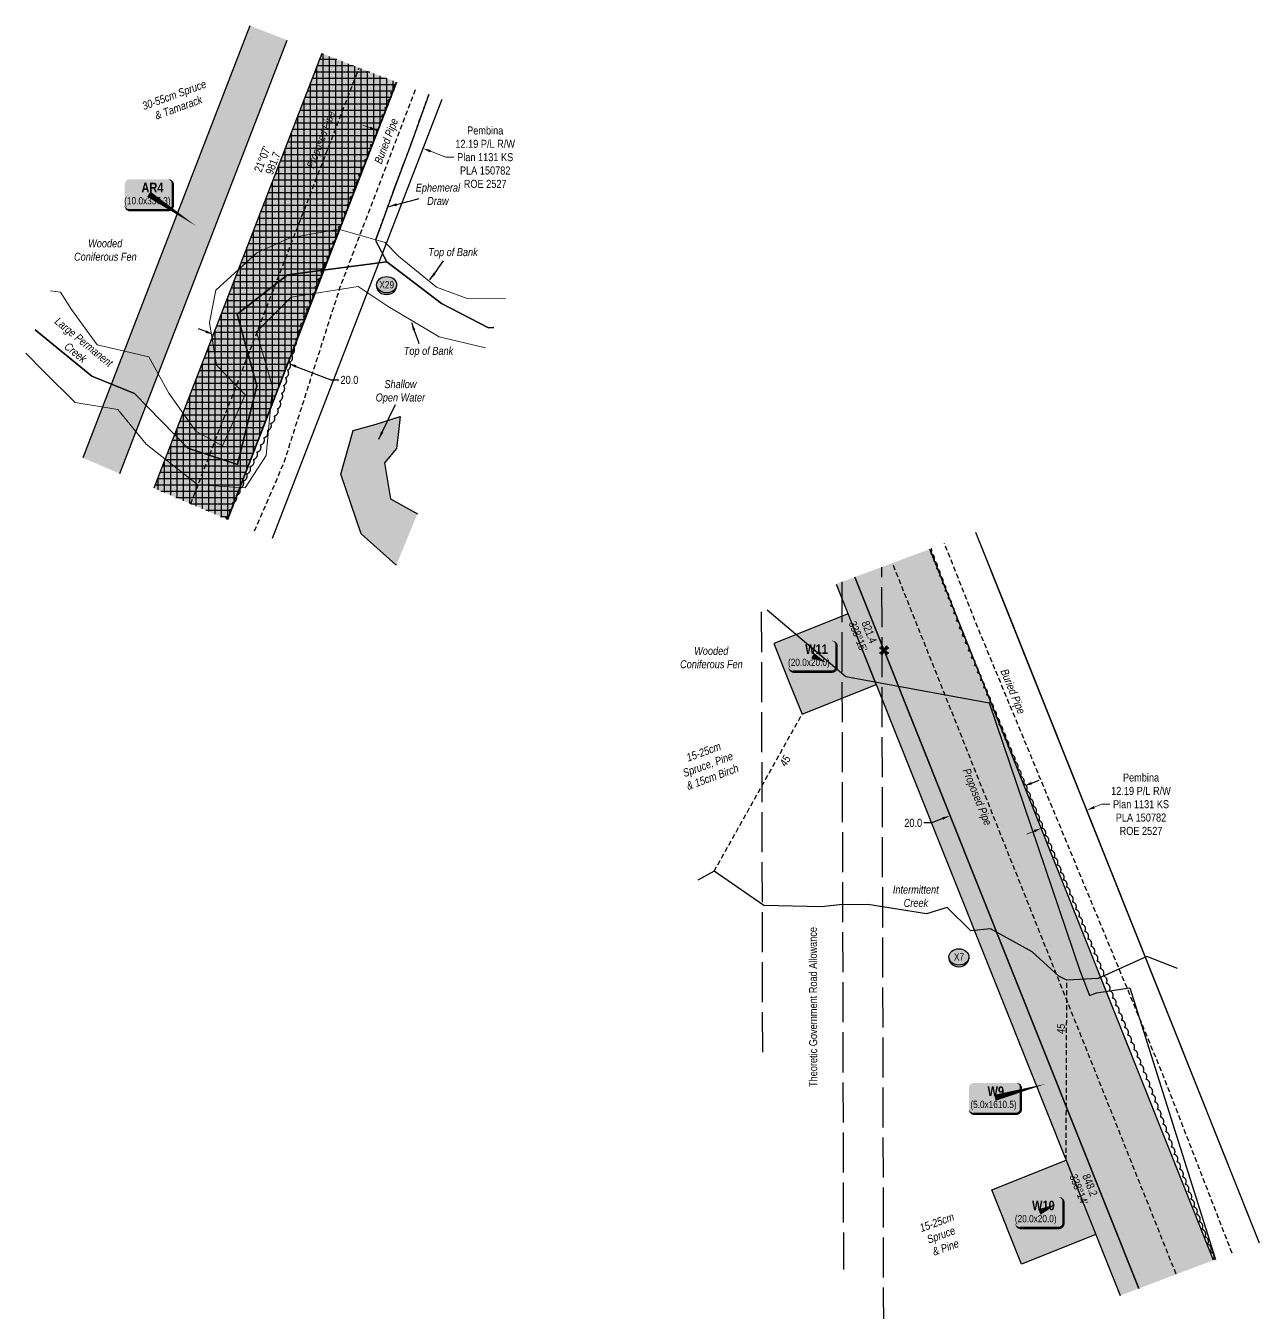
# Model space of a CAD drawing. Extents: x 507565 to 531726, y 6009554 to 6022365.
# Drawn here: x 520173 to 521714, y 6012068 to 6013676 of the extents above; entities that cross this region are included whole.
import ezdxf
from ezdxf.enums import TextEntityAlignment as Align

# ---------------------------------------------------------------- set-up
doc = ezdxf.new("R2010")
doc.units = 0
doc.header["$LTSCALE"] = 5
doc.header["$PDMODE"] = 34
doc.header["$PDSIZE"] = 0.03
for name, pattern in [('0', [1, 1, 0]), ('foc-TIELINE', [1.875, 1.25, -0.625]), ('foc-TOPO-ephemeral', [6.25, 3.125, -0.625, 0.625, -0.625, 0.625, -0.625]), ('foc-UNSURVEYED', [12.5, 10, -2.5]), ('UG_PIPE', [1.875, 1.25, -0.625])]:
    doc.linetypes.add(name, pattern=pattern)
doc.layers.get('Defpoints').update_dxf_attribs({"color": 9})
for name, color, linetype in [('AS-PIPE-UG', 44, 'UG_PIPE'), ('AS-PIPE-UG-T', 44, 'Continuous'), ('F-RW', 190, 'Continuous'), ('L-BD1', 253, 'Continuous'), ('L-MON', 1, 'Continuous'), ('L-ROAD-T', 7, 'Continuous'), ('L-USEC', 7, 'foc-UNSURVEYED'), ('P-CROSSINGS', 250, 'Continuous'), ('P-PROPOSED', 10, 'Continuous'), ('P-PROPOSED-H', 21, 'Continuous'), ('P-TEMP-BLOCKS', 250, 'Continuous'), ('P-TEMP-BLUE-BORE-H', 131, 'Continuous'), ('P-TEMP-H', 41, 'Continuous'), ('P-TEMP-NO CUT-H', 104, 'Continuous'), ('P-TEMP_ACCESS ROAD', 46, 'Continuous'), ('P-TEMP_WORKSPACE', 46, 'Continuous'), ('P-TXT', 4, 'Continuous'), ('T-BUSH', 110, '0'), ('T-BUSH-T', 110, 'Continuous'), ('T-CREEK', 160, 'Continuous'), ('T-DRAW', 143, 'foc-TOPO-ephemeral'), ('T-TIE', 201, 'foc-TIELINE'), ('T-WATER', 160, 'Continuous'), ('T-WATER-H', 133, 'Continuous'), ('T-WATER-T', 170, 'Continuous'), ('WETLAND', 143, 'Continuous'), ('WETLAND-T', 146, 'Continuous')]:
    doc.layers.add(name, color=color, linetype=linetype)
for name, color, linetype, lineweight in [('F-RW-T', 190, 'Continuous', 9), ('T-ELEVATION', 48, 'Continuous', 18), ('T-TEXT', 48, 'Continuous', 18), ('T-TIE-T', 201, 'Continuous', 18)]:
    doc.layers.add(name, color=color, linetype=linetype, lineweight=lineweight)
doc.styles.add('80', font='ARIALN.TTF', dxfattribs={"height": 10})
doc.styles.add('80CG', font='ARIALN.TTF', dxfattribs={"height": 10})
doc.styles.add('80L', font='ARIALN.TTF', dxfattribs={"height": 10})
doc.styles.add('80LS', font='ARIALNI.TTF', dxfattribs={"height": 10})
doc.styles.add('BOLD', font='ARIALNB.TTF')
doc.styles.add('Crossing', font='ARIALN.TTF', dxfattribs={"height": 10})
doc.styles.add('foc-LtypeFont', font='ARIALN.TTF', dxfattribs={"height": 7.35})
doc.styles.get("Standard").update_dxf_attribs({"font": 'ARIALN.TTF'})
doc.linetypes.add('foc-TOPO-flowdirection-NOLINE', pattern='A,0,[">",foc-LtypeFont,S=0.3,R=0,X=0,Y=-0.945],-20,[">",foc-LtypeFont,S=0.3,R=0,X=0,Y=-0.945],0', length=20)
doc.dimstyles.new('Compass 5 000', dxfattribs={"dimscale": 5, "dimtxt": 9, "dimasz": 2, "dimexe": 0.2, "dimexo": 0.0625, "dimgap": 0.5, "dimtad": 0, "dimtih": 1, "dimtoh": 1, "dimzin": 0, "dimdsep": 46, "dimtxsty": '80CG', "dimcen": 0.1, "dimse1": 1, "dimse2": 1, "dimclrd": 256, "dimclrt": 256, "dimaunit": 1, "dimadec": 4, "dimazin": 0, "dimtfac": 0.06, "dimtofl": 0, "dimtmove": 0, "dimatfit": 1, "dimfxl": 0.2, "dimtolj": 1, "dimtzin": 0, "dimlwd": -1, "dimarcsym": 0})

# ---------------------------------------------------------------- blocks, each defined once
blk = doc.blocks.new('*U477')
at = {"true_color": 0xff8aff}
h = blk.add_hatch(color=211, dxfattribs=at)
edge = h.paths.add_edge_path()
edge.add_line((-26.5, -20), (26.5, -20))
edge.add_arc((26.5, -14), 6, 270, 360)
edge.add_line((32.5, -14), (32.5, 12.5))
edge.add_arc((26.5, 12.5), 6, 0, 90)
edge.add_line((26.5, 18.5), (-26.5, 18.5))
edge.add_arc((-26.5, 12.5), 6, 90, 180)
edge.add_line((-32.5, 12.5), (-32.5, -14))
edge.add_arc((-26.5, -14), 6, 180, 270)
at = {"color": 250, "flags": 128}
blk.add_lwpolyline([(-26.5, -20, 3, 3, 0), (26.5, -20, 3, 3, 0.414214), (32.5, -14, 3, 3, 0), (32.5, 12.5, 3, 0, 0.414214), (26.5, 18.5, 0, 0, 0), (-26.5, 18.5, 0, 0, 0.414214), (-32.5, 12.5, 0, 0, 0), (-32.5, -14, 0, 3, 0.414214)], format="xyseb", close=True, dxfattribs=at)
at = {"flags": 128}
blk.add_lwpolyline([(64.1, 17.5, 0, 7.5, 0), (0, 0, 0, 0, 0)], format="xyseb", dxfattribs=at)
at = {"color": 250}
for tag, p, height, style in [('TEMP_AREA_W1_001', (-9.2, 2.2), 12, 'BOLD'), ('ENTER_TEXT_001', (-30.7, -12.8), 9, '80')]:
    blk.add_attdef(tag, p, '', height=height, dxfattribs=dict(at, style=style))
blk = doc.blocks.new('*U516')
at = {"true_color": 0xff8aff}
h = blk.add_hatch(color=211, dxfattribs=at)
edge = h.paths.add_edge_path()
edge.add_line((-24, -20), (24, -20))
edge.add_arc((24, -14), 6, 270, 360)
edge.add_line((30, -14), (30, 12.5))
edge.add_arc((24, 12.5), 6, 0, 90)
edge.add_line((24, 18.5), (-24, 18.5))
edge.add_arc((-24, 12.5), 6, 90, 180)
edge.add_line((-30, 12.5), (-30, -14))
edge.add_arc((-24, -14), 6, 180, 270)
at = {"color": 250, "flags": 128}
blk.add_lwpolyline([(-24, -20, 3, 3, 0), (24, -20, 3, 3, 0.414214), (30, -14, 3, 3, 0), (30, 12.5, 3, 0, 0.414214), (24, 18.5, 0, 0, 0), (-24, 18.5, 0, 0, 0.414214), (-30, 12.5, 0, 0, 0), (-30, -14, 0, 3, 0.414214)], format="xyseb", close=True, dxfattribs=at)
at = {"flags": 128}
blk.add_lwpolyline([(20.2, 9.4, 0, 7.5, 0), (0, 0, 0, 0, 0)], format="xyseb", dxfattribs=at)
at = {"color": 250}
for tag, p, height, style in [('TEMP_AREA_W1_001', (-9.2, 2.2), 12, 'BOLD'), ('ENTER_TEXT_001', (-30.7, -12.8), 9, '80')]:
    blk.add_attdef(tag, p, '', height=height, dxfattribs=dict(at, style=style))
blk = doc.blocks.new('*U517')
at = {"true_color": 0xff8aff}
h = blk.add_hatch(color=211, dxfattribs=at)
edge = h.paths.add_edge_path()
edge.add_line((-24, -20), (24, -20))
edge.add_arc((24, -14), 6, 270, 360)
edge.add_line((30, -14), (30, 12.5))
edge.add_arc((24, 12.5), 6, 0, 90)
edge.add_line((24, 18.5), (-24, 18.5))
edge.add_arc((-24, 12.5), 6, 90, 180)
edge.add_line((-30, 12.5), (-30, -14))
edge.add_arc((-24, -14), 6, 180, 270)
at = {"color": 250, "flags": 128}
blk.add_lwpolyline([(-24, -20, 3, 3, 0), (24, -20, 3, 3, 0.414214), (30, -14, 3, 3, 0), (30, 12.5, 3, 0, 0.414214), (24, 18.5, 0, 0, 0), (-24, 18.5, 0, 0, 0.414214), (-30, 12.5, 0, 0, 0), (-30, -14, 0, 3, 0.414214)], format="xyseb", close=True, dxfattribs=at)
at = {"flags": 128}
blk.add_lwpolyline([(16.7, -8.5, 0, 7.5, 0), (0, 0, 0, 0, 0)], format="xyseb", dxfattribs=at)
at = {"color": 250}
for tag, p, height, style in [('TEMP_AREA_W1_001', (-9.2, 2.2), 12, 'BOLD'), ('ENTER_TEXT_001', (-30.7, -12.8), 9, '80')]:
    blk.add_attdef(tag, p, '', height=height, dxfattribs=dict(at, style=style))
blk = doc.blocks.new('*D375')
at = {"layer": 'Defpoints', "color": 0, "transparency": 16777216}
for p in [(521498.4, 6012696.2), (521579.2, 6012493.2), (521522.6, 6012470.7)]:
    blk.add_point(p, dxfattribs=at)
at = {"layer": 'F-RW-T', "transparency": 16777216}
for p, q in [((521507.7, 6012699.9), (521517, 6012703.6)), ((521517, 6012703.6), (521527, 6012703.6)), ((521432.5, 6012670), (521423.2, 6012666.3))]:
    blk.add_line(p, q, dxfattribs=at)
for points in [[(521507.1, 6012701.4), (521508.3, 6012698.3), (521498.4, 6012696.2)], [(521431.9, 6012671.5), (521433.1, 6012668.4), (521441.8, 6012673.7)]]:
    blk.add_solid(points, dxfattribs=at)
at = {"layer": 'F-RW-T', "transparency": 16777216, "insert": (521566, 6012703.6), "char_height": 10, "attachment_point": 5, "style": '80CG'}
blk.add_mtext('\\A1;Pembina\\P12.19 P/L R/W\\PPlan 1131 KS\\PPLA 150782\\PROE 2527', dxfattribs=at)
blk = doc.blocks.new('*D374')
at = {"layer": 'Defpoints', "color": 0, "transparency": 16777216}
for p in [(521339.7, 6012928.5), (521246.8, 6012891.6), (521420.2, 6012726.3)]:
    blk.add_point(p, dxfattribs=at)
at = {"layer": 'P-TXT', "transparency": 16777216}
for p, q in [((521429.4, 6012730), (521438.7, 6012733.7)), ((521304.7, 6012680.3), (521294.7, 6012680.3)), ((521318, 6012685.6), (521304.7, 6012680.3))]:
    blk.add_line(p, q, dxfattribs=at)
for points in [[(521428.8, 6012731.6), (521430.1, 6012728.5), (521420.2, 6012726.3)], [(521317.4, 6012687.2), (521318.6, 6012684.1), (521327.3, 6012689.3)]]:
    blk.add_solid(points, dxfattribs=at)
at = {"layer": 'P-TXT', "transparency": 16777216, "insert": (521281.4, 6012680.3), "char_height": 10, "attachment_point": 5, "style": '80CG'}
blk.add_mtext('\\A1;20.0', dxfattribs=at)
blk = doc.blocks.new('xing2')
h = blk.add_hatch(color=50)
h.dxf.hatch_style = 1
edge = h.paths.add_edge_path()
edge.add_ellipse((0, 0), major_axis=(-12.5, 0), ratio=0.816297, start_angle=0, end_angle=360)
h = blk.add_hatch(color=250)
h.dxf.hatch_style = 1
edge = h.paths.add_edge_path()
edge.add_ellipse((0, -2), major_axis=(-12.5, 0), ratio=0.816297, start_angle=0, end_angle=180)
edge.add_line((12.5, -2), (12.5, 0))
edge.add_ellipse((0, 0), major_axis=(-12.5, 0), ratio=0.816297, start_angle=0, end_angle=180, ccw=False)
edge.add_line((-12.5, 0), (-12.5, -2))
at = {"color": 250}
blk.add_ellipse((0, 0), major_axis=(-12.5, 0), ratio=0.816297, dxfattribs=at)
blk.add_ellipse((0, -2), major_axis=(-12.5, 0), ratio=0.816297, start_param=0, end_param=3.141593, dxfattribs=at)
at = {"color": 250, "style": 'Crossing'}
blk.add_attdef('CROSSING', text='', height=9, dxfattribs=at).set_placement((0.1, 0), align=Align.MIDDLE_CENTER)
at = {"color": 250, "style": 'Crossing', "flags": 1}
for tag, p in [('OWNER', (0.1, -12.5)), ('DESCRIPTION', (0.1, -25.8)), ('LOCATION', (0.1, -39.3)), ('DWG_REF', (0.1, -52.8))]:
    blk.add_attdef(tag, text='', height=9, dxfattribs=at).set_placement(p, align=Align.MIDDLE_CENTER)
blk = doc.blocks.new('TEMP')
h = blk.add_hatch(color=255)
h.dxf.hatch_style = 1
h.paths.add_polyline_path([(0, 0.25), (-0.67, 1.15), (-0.67, 0.67), (-1.15, 0.67), (-0.25, 0), (-1.15, -0.67), (-0.67, -0.67), (-0.67, -1.15), (0, -0.25), (0.67, -1.15), (0.67, -0.67), (1.15, -0.67), (0.25, 0), (1.15, 0.67), (0.67, 0.67), (0.67, 1.15)])
h.paths.add_polyline_path([(0.57, 0.85), (0.57, 0.57), (0.85, 0.57), (0.08, 0), (0.85, -0.57), (0.57, -0.57), (0.57, -0.85), (0, -0.08), (-0.57, -0.85), (-0.57, -0.57), (-0.85, -0.57), (-0.08, 0), (-0.85, 0.57), (-0.57, 0.57), (-0.57, 0.85), (0, 0.08)], flags=16)
h = blk.add_hatch(color=1)
h.dxf.hatch_style = 1
h.paths.add_polyline_path([(0, 0.08), (-0.57, 0.85), (-0.57, 0.57), (-0.85, 0.57), (-0.08, 0), (-0.85, -0.57), (-0.57, -0.57), (-0.57, -0.85), (0, -0.08), (0.57, -0.85), (0.57, -0.57), (0.85, -0.57), (0.08, 0), (0.85, 0.57), (0.57, 0.57), (0.57, 0.85)])
at = {"color": 1}
for p, q in [((-0.08, 0), (0.08, 0)), ((0, 0.08), (0, -0.08))]:
    blk.add_line(p, q, dxfattribs=at)
at = {"color": 255, "flags": 128}
blk.add_lwpolyline([(-0.25, 0), (-1.15, 0.67), (-0.67, 0.67), (-0.67, 1.15), (0, 0.25), (0.67, 1.15), (0.67, 0.67), (1.15, 0.67), (0.25, 0), (1.15, -0.67), (0.67, -0.67), (0.67, -1.15), (0, -0.25), (-0.67, -1.15), (-0.67, -0.67), (-1.15, -0.67)], close=True, dxfattribs=at)
at = {"color": 1, "flags": 128}
blk.add_lwpolyline([(-0.08, 0), (-0.85, 0.57), (-0.57, 0.57), (-0.57, 0.85), (0, 0.08), (0.57, 0.85), (0.57, 0.57), (0.85, 0.57), (0.08, 0), (0.85, -0.57), (0.57, -0.57), (0.57, -0.85), (0, -0.08), (-0.57, -0.85), (-0.57, -0.57), (-0.85, -0.57)], close=True, dxfattribs=at)
blk = doc.blocks.new('*U492')
at = {"true_color": 0xff8aff}
h = blk.add_hatch(color=211, dxfattribs=at)
edge = h.paths.add_edge_path()
edge.add_line((-24, -20), (24, -20))
edge.add_arc((24, -14), 6, 270, 360)
edge.add_line((30, -14), (30, 12.5))
edge.add_arc((24, 12.5), 6, 0, 90)
edge.add_line((24, 18.5), (-24, 18.5))
edge.add_arc((-24, 12.5), 6, 90, 180)
edge.add_line((-30, 12.5), (-30, -14))
edge.add_arc((-24, -14), 6, 180, 270)
at = {"color": 250, "flags": 128}
blk.add_lwpolyline([(-24, -20, 3, 3, 0), (24, -20, 3, 3, 0.414214), (30, -14, 3, 3, 0), (30, 12.5, 3, 0, 0.414214), (24, 18.5, 0, 0, 0), (-24, 18.5, 0, 0, 0.414214), (-30, 12.5, 0, 0, 0), (-30, -14, 0, 3, 0.414214)], format="xyseb", close=True, dxfattribs=at)
at = {"flags": 128}
blk.add_lwpolyline([(59.6, -40.1, 0, 7.5, 0), (0, 0, 0, 0, 0)], format="xyseb", dxfattribs=at)
at = {"color": 250}
for tag, p, height, style in [('TEMP_AREA_W1_001', (-9.2, 2.2), 12, 'BOLD'), ('ENTER_TEXT_001', (-30.7, -12.8), 9, '80')]:
    blk.add_attdef(tag, p, '', height=height, dxfattribs=dict(at, style=style))
blk = doc.blocks.new('*D386')
at = {"layer": 'Defpoints', "color": 0, "transparency": 16777216}
for p in [(520605.4, 6013527.1), (520668.9, 6013522.9), (520662, 6013505.2)]:
    blk.add_point(p, dxfattribs=at)
at = {"layer": 'F-RW-T', "transparency": 16777216}
for p, q in [((520602.9, 6013548.4), (520593.6, 6013552)), ((520678.2, 6013519.3), (520697.5, 6013511.8)), ((520697.5, 6013511.8), (520707.5, 6013511.8))]:
    blk.add_line(p, q, dxfattribs=at)
for points in [[(520603.5, 6013549.9), (520602.3, 6013546.8), (520612.3, 6013544.8)], [(520678.8, 6013520.8), (520677.6, 6013517.7), (520668.9, 6013522.9)]]:
    blk.add_solid(points, dxfattribs=at)
at = {"layer": 'F-RW-T', "transparency": 16777216, "insert": (520746.6, 6013511.8), "char_height": 10, "attachment_point": 5, "style": '80CG'}
blk.add_mtext('\\A1;Pembina\\P12.19 P/L R/W\\PPlan 1131 KS\\PPLA 150782\\PROE 2527', dxfattribs=at)
blk = doc.blocks.new('*D387')
at = {"layer": 'Defpoints', "color": 0, "transparency": 16777216}
for p in [(520498.7, 6013528.1), (520592.6, 6013491.9), (520406.9, 6013290.4)]:
    blk.add_point(p, dxfattribs=at)
at = {"layer": 'P-TXT', "transparency": 16777216}
for p, q in [((520397.6, 6013294), (520388.2, 6013297.6)), ((520510.1, 6013250.5), (520553.8, 6013233.6)), ((520553.8, 6013233.6), (520563.8, 6013233.6))]:
    blk.add_line(p, q, dxfattribs=at)
for points in [[(520398.2, 6013295.5), (520397, 6013292.4), (520406.9, 6013290.4)], [(520510.7, 6013252.1), (520509.5, 6013249), (520500.8, 6013254.1)]]:
    blk.add_solid(points, dxfattribs=at)
at = {"layer": 'P-TXT', "transparency": 16777216, "insert": (520577, 6013233.6), "char_height": 10, "attachment_point": 5, "style": '80CG'}
blk.add_mtext('\\A1;20.0', dxfattribs=at)

msp = doc.modelspace()

# ---------------------------------------------------------------- hatches: boundary and pattern name
at = {"layer": 'P-PROPOSED-H', "transparency": 33554687}
h = msp.add_hatch(color=256, dxfattribs=at)
h.dxf.hatch_style = 1
h.paths.add_polyline_path([(520635.788, 6013605.592), (520542.498, 6013641.459), (520332.765, 6013098.431), (520424.783, 6013059.272)])
h = msp.add_hatch(color=256, dxfattribs=at)
h.dxf.hatch_style = 1
h.paths.add_polyline_path([(521302.269, 6013022.325), (521208.597, 6012987.396), (521245.134, 6012895.83), (521563.287, 6012098.766), (521656.761, 6012134.191), (521337.961, 6012932.876)])
at = {"layer": 'P-TEMP-BLUE-BORE-H'}
h = msp.add_hatch(color=256, dxfattribs=at)
h.dxf.hatch_style = 1
h.paths.add_polyline_path([(520635.76, 6013605.603), (520542.498, 6013641.459), (520332.765, 6013098.431), (520424.761, 6013059.282)])
at = {"layer": 'P-TEMP-H'}
h = msp.add_hatch(color=256, dxfattribs=at)
h.dxf.hatch_style = 1
h.paths.add_polyline_path([(520499.282, 6013658.074), (520452.637, 6013676.007), (520244.051, 6013136.184), (520290.06, 6013116.605)])
h = msp.add_hatch(color=256, dxfattribs=at)
h.dxf.hatch_style = 1
h.paths.add_polyline_path([(521208.597, 6012987.396), (521185.179, 6012978.664), (521221.928, 6012886.567), (521539.918, 6012089.91), (521563.287, 6012098.766), (521245.134, 6012895.83)])
h = msp.add_hatch(color=256, dxfattribs=at)
h.dxf.hatch_style = 1
h.paths.add_polyline_path([(521107.261, 6012904.254), (521126.984, 6012854.826), (521142.46, 6012816.054), (521235.284, 6012853.106), (521219.812, 6012891.867), (521200.09, 6012941.294)])
h = msp.add_hatch(color=256, dxfattribs=at)
h.dxf.hatch_style = 1
h.paths.add_polyline_path([(521416.716, 6012128.964), (521379.665, 6012221.788), (521472.489, 6012258.84), (521509.541, 6012166.015)])
at = {"layer": 'P-TEMP-NO CUT-H', "ltscale": 2}
h = msp.add_hatch(dxfattribs=at)
h.set_pattern_fill('ANSI37', color=256, scale=2.498647, angle=45)
h.set_pattern_definition([(90, (276.607, 3255.008), (-7.933205812, 1e-15), []), (180, (276.607, 3255.008), (-1e-15, -7.933205812), [])])
h.paths.add_polyline_path([(520635.76, 6013605.603), (520542.498, 6013641.459), (520332.765, 6013098.431), (520424.761, 6013059.282)])
at = {"layer": 'T-WATER-H'}
h = msp.add_hatch(color=256, dxfattribs=at)
h.dxf.hatch_style = 1
h.paths.add_polyline_path([(520635.744, 6013002.795), (520661.832, 6013066.331), (520628.2, 6013084.909), (520620.772, 6013129.966), (520635.963, 6013147.76), (520637.732, 6013165.489), (520640.259, 6013187.841), (520610.281, 6013178.525), (520581.75, 6013170.359), (520566.255, 6013116.077), (520591.687, 6013041.244), (520634.982, 6013002.811)])

# ---------------------------------------------------------------- linework, layer by layer
at = {"layer": 'AS-PIPE-UG', "flags": 128}
for points in [[(520378.774, 6013078.852), (520589.143, 6013623.526)], [(520458.511, 6013044.919), (520495.197, 6013130.104), (520565.502, 6013349.809), (520659.672, 6013596.41)], [(521679.854, 6012142.943), (521592.521, 6012368.071), (521362.241, 6012923.946), (521320.548, 6013029.141)], [(521610.024, 6012116.478), (521291.546, 6012914.355), (521255.432, 6013004.86)]]:
    msp.add_lwpolyline(points, dxfattribs=at)
at = {"layer": 'F-RW'}
for points in [[(520424.761, 6013059.282), (520635.76, 6013605.603)], [(520424.986, 6013059.186), (520636.038, 6013605.496)], [(520692.404, 6013583.825), (520480.542, 6013035.543)], [(520692.404, 6013583.825), (520480.542, 6013035.543)], [(521359.375, 6013043.62), (521394.54, 6012955.453), (521713.734, 6012155.782)], [(521359.394, 6013043.627), (521713.766, 6012155.795)], [(521656.761, 6012134.191), (521337.961, 6012932.876), (521302.282, 6013022.33)], [(521656.782, 6012134.199), (521302.286, 6013022.332)]]:
    msp.add_lwpolyline(points, dxfattribs=at)
at = {"layer": 'L-USEC'}
for p, q in [((521244.746, 6011987.364), (521242.251, 6012999.945)), ((521192.1, 6012981.245), (521194.218, 6012122.442)), ((521091.593, 6012943.766), (521092.95, 6012393.162))]:
    msp.add_line(p, q, dxfattribs=at)
at = {"layer": 'P-PROPOSED', "flags": 128}
for points in [[(520542.498, 6013641.459), (520332.765, 6013098.431)], [(520424.783, 6013059.272), (520635.788, 6013605.592)], [(521656.761, 6012134.191), (521337.961, 6012932.876), (521302.269, 6013022.325)], [(521208.597, 6012987.396), (521245.134, 6012895.83), (521563.287, 6012098.766)]]:
    msp.add_lwpolyline(points, dxfattribs=at)
at = {"layer": 'P-TEMP_ACCESS ROAD'}
for points in [[(520452.637, 6013676.007), (520244.051, 6013136.184)], [(520290.06, 6013116.605), (520499.282, 6013658.074)]]:
    msp.add_lwpolyline(points, dxfattribs=at)
at = {"layer": 'P-TEMP_WORKSPACE', "flags": 128}
for points in [[(521185.179, 6012978.664), (521221.928, 6012886.567), (521539.918, 6012089.91)], [(521563.287, 6012098.766), (521245.134, 6012895.83), (521208.597, 6012987.396)]]:
    msp.add_lwpolyline(points, dxfattribs=at)
at = {"layer": 'P-TEMP_WORKSPACE', "elevation": 4481.62, "flags": 128}
msp.add_lwpolyline([(521107.261, 6012904.254), (521126.984, 6012854.826), (521142.46, 6012816.054), (521235.284, 6012853.106), (521219.812, 6012891.867), (521200.09, 6012941.294)], close=True, dxfattribs=at)
at = {"layer": 'P-TEMP_WORKSPACE', "flags": 128}
msp.add_lwpolyline([(521416.716, 6012128.964), (521379.665, 6012221.788), (521472.489, 6012258.84), (521509.541, 6012166.015)], close=True, dxfattribs=at)
at = {"layer": 'T-BUSH', "flags": 128}
for points in [[(520423.546, 6013059.799, 0.11157185), (520422.688, 6013062.347, 0.52056705), (520426.88, 6013071.418, 0.52056705), (520431.2, 6013080.431, 0.52056705), (520435.52, 6013089.444, 0.52056705), (520439.84, 6013098.456, 0.52056705), (520444.16, 6013107.469, 0.52056705), (520448.48, 6013116.482, 0.52056705), (520452.8, 6013125.495, 0.52056705), (520457.12, 6013134.507, 0.52056705), (520461.44, 6013143.52, 0.52056705), (520465.76, 6013152.533, 0.52056705), (520470.079, 6013161.546, 0.52056705), (520474.399, 6013170.559, 0.52056705), (520478.719, 6013179.571, 0.52056705), (520483.039, 6013188.584, 0.52056705), (520487.21, 6013197.651, 0.52056705), (520489.688, 6013207.334, 0.52056705), (520492.165, 6013217.016, 0.52056705), (520494.643, 6013226.699, 0.52056705), (520497.12, 6013236.382, 0.52056705), (520499.598, 6013246.064, 0.52056705), (520502.075, 6013255.747, 0.52056705), (520504.552, 6013265.43, 0.52056705), (520507.03, 6013275.112, 0.52056705), (520509.507, 6013284.795, 0.52056705), (520512.301, 6013294.376, 0.52056705), (520515.936, 6013303.686, 0.52056705), (520519.57, 6013312.996, 0.52056705), (520523.205, 6013322.307, 0.52056705), (520526.839, 6013331.617, 0.52056705), (520530.474, 6013340.927, 0.52056705), (520534.108, 6013350.238, 0.52056705), (520537.743, 6013359.548, 0.52056705), (520541.377, 6013368.858, 0.52056705), (520545.012, 6013378.169, 0.52056705), (520548.646, 6013387.479, 0.52056705), (520552.281, 6013396.789, 0.52056705), (520555.915, 6013406.1, 0.52056705), (520559.55, 6013415.41, 0.52056705), (520563.184, 6013424.72, 0.52056705), (520566.819, 6013434.031, 0.52056705), (520570.453, 6013443.341, 0.52056705), (520574.088, 6013452.651, 0.52056705), (520577.722, 6013461.962, 0.52056705), (520581.357, 6013471.272, 0.52056705), (520584.991, 6013480.582, 0.52056705), (520588.626, 6013489.893, 0.52056705), (520592.26, 6013499.203, 0.52056705), (520595.895, 6013508.513, 0.52056705), (520599.529, 6013517.824, 0.52056705), (520603.164, 6013527.134, 0.52056705), (520606.798, 6013536.444, 0.52056705), (520610.433, 6013545.755, 0.52056705), (520614.067, 6013555.065, 0.52056705), (520617.702, 6013564.375, 0.52056705), (520621.336, 6013573.686, 0.52056705), (520624.971, 6013582.996, 0.52056705), (520628.605, 6013592.306, 0.52056705), (520632.24, 6013601.617, 0.24469713), (520636.48, 6013605.326)], [(521657.8, 6012134.585, 0.06728122), (521656.287, 6012135.204, 0.52056705), (521652.798, 6012144.57, 0.52056705), (521649.309, 6012153.935, 0.52056705), (521645.819, 6012163.301, 0.52056705), (521642.33, 6012172.667, 0.52056705), (521638.841, 6012182.033, 0.52056705), (521635.352, 6012191.398, 0.52056705), (521631.863, 6012200.764, 0.52056705), (521628.374, 6012210.13, 0.52056705), (521624.884, 6012219.496, 0.52056705), (521621.395, 6012228.861, 0.52056705), (521617.906, 6012238.227, 0.52056705), (521614.417, 6012247.593, 0.52056705), (521610.928, 6012256.959, 0.52056705), (521607.439, 6012266.324, 0.52056705), (521603.949, 6012275.69, 0.52056705), (521600.46, 6012285.056, 0.52056705), (521596.971, 6012294.422, 0.52056705), (521593.482, 6012303.788, 0.52056705), (521589.993, 6012313.153, 0.52056705), (521586.504, 6012322.519, 0.52056705), (521583.014, 6012331.885, 0.52056705), (521579.525, 6012341.251, 0.52056705), (521576.036, 6012350.616, 0.52056705), (521572.436, 6012359.939, 0.52056705), (521568.605, 6012369.17, 0.52056705), (521564.774, 6012378.401, 0.52056705), (521560.943, 6012387.632, 0.52056705), (521557.112, 6012396.863, 0.52056705), (521553.281, 6012406.095, 0.52056705), (521549.45, 6012415.326, 0.52056705), (521545.619, 6012424.557, 0.52056705), (521541.788, 6012433.788, 0.52056705), (521537.957, 6012443.019, 0.52056705), (521534.126, 6012452.251, 0.52056705), (521530.295, 6012461.482, 0.52056705), (521526.464, 6012470.713, 0.52056705), (521522.633, 6012479.944, 0.52056705), (521518.802, 6012489.176, 0.52056705), (521514.971, 6012498.407, 0.52056705), (521511.14, 6012507.638, 0.52056705), (521507.309, 6012516.869, 0.52056705), (521503.478, 6012526.1, 0.52056705), (521499.647, 6012535.332, 0.52056705), (521495.816, 6012544.563, 0.52056705), (521491.985, 6012553.794, 0.52056705), (521488.154, 6012563.025, 0.52056705), (521484.323, 6012572.256, 0.52056705), (521480.492, 6012581.488, 0.52056705), (521476.661, 6012590.719, 0.52056705), (521472.83, 6012599.95, 0.52056705), (521468.999, 6012609.181, 0.52056705), (521465.168, 6012618.413, 0.52056705), (521461.337, 6012627.644, 0.52056705), (521457.506, 6012636.875, 0.52056705), (521453.675, 6012646.106, 0.52056705), (521449.844, 6012655.337, 0.52056705), (521446.013, 6012664.569, 0.52056705), (521442.182, 6012673.8, 0.52056705), (521438.351, 6012683.031, 0.52056705), (521434.52, 6012692.262, 0.52056705), (521430.689, 6012701.493, 0.52056705), (521426.858, 6012710.725, 0.52056705), (521423.027, 6012719.956, 0.52056705), (521419.196, 6012729.187, 0.52056705), (521415.365, 6012738.418, 0.52056705), (521411.534, 6012747.65, 0.52056705), (521407.703, 6012756.881, 0.52056705), (521403.872, 6012766.112, 0.52056705), (521400.041, 6012775.343, 0.52056705), (521396.21, 6012784.574, 0.52056705), (521392.379, 6012793.806, 0.52056705), (521388.548, 6012803.037, 0.52056705), (521384.717, 6012812.268, 0.52056705), (521380.886, 6012821.499, 0.52056705), (521377.055, 6012830.73, 0.52056705), (521373.224, 6012839.962, 0.52056705), (521369.393, 6012849.193, 0.52056705), (521365.562, 6012858.424, 0.52056705), (521361.731, 6012867.655, 0.52056705), (521357.9, 6012876.886, 0.52056705), (521354.069, 6012886.118, 0.52056705), (521350.238, 6012895.349, 0.52056705), (521346.407, 6012904.58, 0.52056705), (521342.576, 6012913.811, 0.52056705), (521338.966, 6012923.13, 0.52056705), (521335.429, 6012932.478, 0.52056705), (521331.892, 6012941.825, 0.52056705), (521328.354, 6012951.173, 0.52056705), (521324.817, 6012960.521, 0.52056705), (521321.279, 6012969.868, 0.52056705), (521317.742, 6012979.216, 0.52056705), (521314.205, 6012988.564, 0.52056705), (521310.667, 6012997.911, 0.52056705), (521307.13, 6013007.259, 0.52056705), (521303.592, 6013016.607, 0.28033377), (521303.919, 6013022.941, 0.28033377)]]:
    msp.add_lwpolyline(points, format="xyb", dxfattribs=at)
at = {"layer": 'T-CREEK'}
msp.add_lwpolyline([(521611.701, 6012498.481), (521573.311, 6012513.596), (521512.626, 6012485.846), (521473.321, 6012483.716), (521463.206, 6012488.856), (521430.081, 6012519.126), (521377.951, 6012548.001), (521353.341, 6012545.401), (521323.691, 6012574.631), (521297.861, 6012566.911), (521224.716, 6012578.496), (521189.126, 6012578.136), (521166.911, 6012575.646), (521094.886, 6012577.126), (521032.566, 6012619.856), (521012.242, 6012608.918)], dxfattribs=at)
at = {"layer": 'T-CREEK', "linetype": 'foc-TOPO-flowdirection-NOLINE', "elevation": 4481.62, "flags": 128}
msp.add_lwpolyline([(521611.701, 6012498.481), (521573.311, 6012513.596), (521512.626, 6012485.846), (521473.321, 6012483.716), (521463.206, 6012488.856), (521430.081, 6012519.126), (521377.951, 6012548.001), (521353.341, 6012545.401), (521323.691, 6012574.631), (521297.861, 6012566.911), (521224.716, 6012578.496), (521189.126, 6012578.136), (521166.911, 6012575.646), (521094.886, 6012577.126), (521032.566, 6012619.856), (521012.242, 6012608.918)], dxfattribs=at)
at = {"layer": 'T-DRAW', "flags": 128}
msp.add_lwpolyline([(520623.88, 6013381.197), (520609.651, 6013407.949), (520633.307, 6013473.285), (520653.821, 6013527.536), (520676.163, 6013590.069)], dxfattribs=at)
at = {"layer": 'T-DRAW', "linetype": 'foc-TOPO-flowdirection-NOLINE', "flags": 128}
msp.add_lwpolyline([(520676.163, 6013590.069), (520653.821, 6013527.536), (520633.307, 6013473.285), (520609.651, 6013407.949), (520623.88, 6013381.197)], dxfattribs=at)
at = {"layer": 'T-ELEVATION', "flags": 128}
for points in [[(520772.156, 6013335.015), (520723.977, 6013335.404), (520685.642, 6013349.404), (520638.302, 6013388.034), (520621.582, 6013405.374), (520563.507, 6013421.774), (520501.487, 6013410.734), (520461.387, 6013392.534), (520410.267, 6013345.924), (520402.007, 6013305.469), (520411.097, 6013252.254), (520446.552, 6013215.159), (520418.352, 6013151.164), (520385.257, 6013169.434), (520351.242, 6013216.909), (520326.242, 6013262.489), (520261.812, 6013277.399), (520229.692, 6013321.579), (520215.827, 6013343.209), (520203.467, 6013344.708)], [(520172.553, 6013266.846), (520195.502, 6013243.849), (520234.242, 6013205.389), (520287.577, 6013196.744), (520323.127, 6013153.359), (520387.392, 6013102.649), (520446.537, 6013098.869), (520472.922, 6013139.239), (520481.022, 6013224.929), (520460.927, 6013293.534), (520503.982, 6013337.059), (520587.892, 6013350.119), (520625.547, 6013325.264), (520689.077, 6013287.394), (520746.989, 6013273.723)]]:
    msp.add_lwpolyline(points, dxfattribs=at)
at = {"layer": 'T-TIE'}
msp.add_line((521472.489, 6012258.84), (521473.321, 6012483.716), dxfattribs=at)
at = {"layer": 'T-WATER', "flags": 128}
msp.add_lwpolyline([(520184.126, 6013295.995), (520254.942, 6013238.331), (520308.292, 6013216.788), (520375.066, 6013148.562), (520437.34, 6013127.977), (520461.083, 6013226.038), (520436.757, 6013315.94), (520499.693, 6013364.988), (520623.88, 6013381.197), (520691.88, 6013328.983), (520750.727, 6013298.864), (520757.42, 6013299.127)], dxfattribs=at)
at = {"layer": 'T-WATER', "linetype": 'foc-TOPO-flowdirection-NOLINE', "flags": 128}
msp.add_lwpolyline([(520757.42, 6013299.127), (520750.727, 6013298.864), (520691.88, 6013328.983), (520623.88, 6013381.197), (520499.693, 6013364.988), (520436.757, 6013315.94), (520461.083, 6013226.038), (520437.34, 6013127.977), (520375.066, 6013148.562), (520308.292, 6013216.788), (520254.942, 6013238.331), (520184.126, 6013295.995)], dxfattribs=at)
at = {"layer": 'T-WATER'}
msp.add_lwpolyline([(520635.744, 6013002.795), (520634.982, 6013002.811), (520591.687, 6013041.244), (520566.255, 6013116.077), (520581.75, 6013170.359), (520610.281, 6013178.525), (520640.259, 6013187.841), (520637.732, 6013165.489), (520635.963, 6013147.76), (520620.772, 6013129.966), (520628.2, 6013084.909), (520661.832, 6013066.331)], dxfattribs=at)
at = {"layer": 'WETLAND'}
msp.add_lwpolyline([(521099.047, 6012946.546), (521197.181, 6012863.156), (521376.205, 6012830.408), (521489.556, 6012495.794), (521501.718, 6012464.677), (521510.616, 6012468.056), (521551.885, 6012474.161), (521659.26, 6012135.138)], dxfattribs=at)

# ---------------------------------------------------------------- block references
at = {"layer": 'L-MON', "color": 5, "xscale": 4.997294999999992, "yscale": 4.997294999999992, "zscale": 4.997294999999992}
msp.add_blockref('TEMP', (521245.134, 6012895.83), dxfattribs=at)
at = {"layer": 'P-CROSSINGS', "xscale": 0.999459, "yscale": 0.999459, "zscale": 0.999459}
for p, values in [((520623.488, 6013352.556), {'CROSSING': 'X29'}), ((521338.502, 6012512.898), {'CROSSING': 'X7'})]:
    msp.add_blockref('xing2', p, dxfattribs=at).add_auto_attribs(values)
at = {"layer": 'P-TEMP-BLOCKS'}
for name, p, xscale, yscale, zscale, values in [('*U492', (520326.285, 6013465.706), 0.9994630399999951, 0.9994630399999951, 0.9994630399999951, {'TEMP_AREA_W1_001': 'AR4', 'ENTER_TEXT_001': '(10.0x337.3)'}), ('*U517', (521155.662, 6012889.185), 0.999459, 0.999459, 0.999459, {'TEMP_AREA_W1_001': 'W11', 'ENTER_TEXT_001': '(20.0x20.0)'}), ('*U477', (521383.485, 6012336.955), 0.9994630399999951, 0.9994630399999951, 0.9994630399999951, {'TEMP_AREA_W1_001': 'W9', 'ENTER_TEXT_001': '(5.0x1610.5)'}), ('*U516', (521439.099, 6012194.282), 0.999459, 0.999459, 0.999459, {'TEMP_AREA_W1_001': 'W10', 'ENTER_TEXT_001': '(20.0x20.0)'})]:
    msp.add_blockref(name, p, dxfattribs=dict(at, xscale=xscale, yscale=yscale, zscale=zscale)).add_auto_attribs(values)

# ---------------------------------------------------------------- texts
at = {"layer": 'AS-PIPE-UG-T', "char_height": 9.99459, "attachment_point": 1, "style": '80L'}
for s, width, insert, rotation in [('\\pi0.34636;{\\fArial Narrow|b0|i1|c0|p34;Proposed Pipe}', 74.96357, (520523.074, 6013500.223), 69.072455), ('\\pi0.31478;{\\fArial Narrow|b0|i1|c0|p34;Buried Pipe}', 59.03588, (520607.559, 6013505.844), 69.099535), ('\\pi0.31478;{\\fArial Narrow|b0|i1|c0|p34;Buried Pipe}', 59.03588, (521399.231, 6012874.11), 292.502554), ('\\pi0.34636;{\\fArial Narrow|b0|i1|c0|p34;Proposed Pipe}', 74.96357, (521352.154, 6012749.945), 291.759727)]:
    msp.add_mtext_dynamic_manual_height_columns(s, width=width, gutter_width=50, heights=[0], dxfattribs=dict(at, insert=insert, rotation=rotation))
at = {"layer": 'L-BD1', "color": 5}
for s, p in [("21%%D07'", (520468.096, 6013509.416)), ('981.7', (520481.38, 6013504.278))]:
    msp.add_text(s, height=9.9946, rotation=68.854508, dxfattribs=at).set_placement(p, align=Align.MIDDLE_CENTER)
at = {"layer": 'L-BD1', "color": 5, "char_height": 9.99459, "attachment_point": 2, "line_spacing_factor": 0.900487, "bg_fill": 1, "box_fill_scale": 1.15, "bg_fill_color": 41, "bg_fill_transparency": 0}
for s, insert, width, rotation in [("821.4 338%%d15'", (521231.135, 6012920.647), 35.34008, 291.707276), ("848.2 338%%D14'", (521506.956, 6012229.866), 35.34004, 291.70717)]:
    msp.add_mtext(s, dxfattribs=dict(at, insert=insert, width=width, rotation=rotation))
at = {"layer": 'L-ROAD-T', "style": '80L'}
msp.add_text('Theoretic Government Road Allowance', height=9.99468, rotation=90.141363, dxfattribs=at).set_placement((521156.27, 6012450.353), align=Align.MIDDLE_CENTER)
at = {"layer": 'T-BUSH-T', "char_height": 9.99459, "attachment_point": 1, "rotation": 20, "style": '80L'}
for s, width, insert in [('\\pi0.38662;{\\fArial Narrow|b0|i1|c0|p34;30-55cm Spruce \\P\\pi11.22;& Tamarack}', 83.86605, (520316.481, 6013579.839)), ('\\pi0.91098;{\\fArial Narrow|b0|i1|c0|p34;15-25cm\\P\\pi4.6504;Spruce\\P\\pi5.9662;& Pine }', 44.47963, (521287.399, 6012178.234))]:
    msp.add_mtext_dynamic_manual_height_columns(s, width=width, gutter_width=50.001, heights=[0], dxfattribs=dict(at, insert=insert))
at = {"layer": 'T-BUSH-T', "insert": (520985.014, 6012761.853), "char_height": 9.99459, "attachment_point": 1, "rotation": 20, "style": '80L', "bg_fill": 3, "box_fill_scale": 1.15, "bg_fill_color": 256, "bg_fill_true_color": 256, "bg_fill_transparency": 0}
msp.add_mtext_dynamic_manual_height_columns('\\pi12.64;{\\fArial Narrow|b0|i1|c0|p34;15-25cm\\P\\pi1.7389;Spruce, Pine \\P\\pi0.51859;& 15cm Birch}', width=67.93822, gutter_width=50.001, heights=[0], dxfattribs=at)
at = {"layer": 'T-TEXT', "char_height": 9.99459, "width": 62.45364, "attachment_point": 2, "style": '80LS'}
for insert in [(520706.403, 6013398.237), (520675.75, 6013274.94)]:
    msp.add_mtext('Top of Bank', dxfattribs=dict(at, insert=insert))
at = {"layer": 'T-TIE-T', "char_height": 9.99459, "width": 13.01928, "attachment_point": 2, "style": '80L'}
for insert, rotation in [((521116.853, 6012760.244), 60.746079), ((521460.883, 6012422.954), 89.788073)]:
    msp.add_mtext('{\\fArial Narrow|b0|i1|c0|p34;45}', dxfattribs=dict(at, insert=insert, rotation=rotation))
at = {"layer": 'T-WATER-T', "char_height": 9.99459, "attachment_point": 1, "style": '80L'}
for s, width, gutter_width, insert in [('\\pi0.35627;{\\fArial Narrow|b0|i1|c0|p34;Ephemeral \\P\\pi14.615;Draw}', 56.01002, 50.027, (520659.491, 6013478.804)), ('\\pi11.497;{\\fArial Narrow|b0|i1|c0|p34;Shallow \\P\\pi0.60882;Open Water}', 62.89639, 50.027, (520609.15, 6013233.329)), ('\\pi3.8072;{\\fArial Narrow|b0|i1|c0|p34;Intermittent \\P\\pi17.34;Creek}', 64.78663, 50, (521252.164, 6012601.96))]:
    msp.add_mtext_dynamic_manual_height_columns(s, width=width, gutter_width=gutter_width, heights=[0], dxfattribs=dict(at, insert=insert))
at = {"layer": 'T-WATER-T', "insert": (520213.805, 6013312.933), "char_height": 10, "attachment_point": 1, "rotation": 320.844896, "style": '80L'}
msp.add_mtext_dynamic_manual_height_columns('\\pi0.26492;{\\fArial Narrow|b0|i1|c0|p34;Large Permanent \\P\\pi29.494;Creek}', width=89.11101, gutter_width=50.027, heights=[0], dxfattribs=at)
at = {"layer": 'WETLAND-T', "char_height": 9.99459, "attachment_point": 1, "style": '80L'}
for insert in [(520232.311, 6013409.187), (520989.53, 6012900.152)]:
    msp.add_mtext_dynamic_manual_height_columns('\\pi18.206;{\\fArial Narrow|b0|i1|c0|p34;Wooded \\P\\pi0.61007;Coniferous Fen}', width=78.18395, gutter_width=50, heights=[0], dxfattribs=dict(at, insert=insert))

# ---------------------------------------------------------------- dimensions: what is measured, and where the dimension line sits
at = {"layer": 'F-RW-T', "color": 6}
dim = msp.add_linear_dim(base=(520668.855, 6013522.884), p1=(520605.428, 6013527.068), p2=(520662.022, 6013505.199), angle=338.87301, text='Pembina\\P12.19 P/L R/W\\PPlan 1131 KS\\PPLA 150782\\PROE 2527', dimstyle='Compass 5 000', dxfattribs=at)
dim.commit()
dim.dimension.update_dxf_attribs({"geometry": '*D386', "text_midpoint": (520746.614, 6013511.805), "dimtype": 161})
at = {"layer": 'F-RW-T'}
dim = msp.add_linear_dim(base=(521498.382, 6012696.185), p1=(521522.591, 6012470.651), p2=(521579.195, 6012493.184), angle=21.707209, text='Pembina\\P12.19 P/L R/W\\PPlan 1131 KS\\PPLA 150782\\PROE 2527', dimstyle='Compass 5 000', dxfattribs=at)
dim.commit()
dim.dimension.update_dxf_attribs({"geometry": '*D375', "text_midpoint": (521566.049, 6012703.582), "dimtype": 161})
at = {"layer": 'P-TXT', "color": 6}
dim = msp.add_linear_dim(base=(520406.899, 6013290.373), p1=(520592.619, 6013491.876), p2=(520498.731, 6013528.139), angle=158.882008, text='20.0', dimstyle='Compass 5 000', dxfattribs=at)
dim.commit()
dim.dimension.update_dxf_attribs({"geometry": '*D387', "text_midpoint": (520577.037, 6013233.624), "dimtype": 161})
at = {"layer": 'P-TXT'}
dim = msp.add_linear_dim(base=(521420.157, 6012726.311), p1=(521246.795, 6012891.566), p2=(521339.654, 6012928.533), angle=21.707071, text='20.0', dimstyle='Compass 5 000', dxfattribs=at)
dim.commit()
dim.dimension.update_dxf_attribs({"geometry": '*D374', "text_midpoint": (521281.446, 6012680.33), "dimtype": 161})

# ---------------------------------------------------------------- leaders
at = {"layer": 'T-TEXT', "path_type": 1}
for points in [[(520677.554, 6013358.593), (520694.512, 6013382.391)], [(520654.463, 6013305.229), (520663.844, 6013278.907)]]:
    msp.add_leader(points, dimstyle='Compass 5 000', override={"dimgap": 0.5, "dimtad": 0}, dxfattribs=at)
at = {"layer": 'T-WATER-T', "path_type": 1}
for points in [[(520626.425, 6013450.207), (520664.276, 6013460.025)], [(520613.563, 6013159.455), (520634.556, 6013202.769)]]:
    msp.add_leader(points, dimstyle='Compass 5 000', override={"dimgap": 0.5, "dimtad": 0}, dxfattribs=at)

# ---------------------------------------------------------------- next in the draw order: linework, layer by layer
at = {"layer": 'T-TIE'}
msp.add_line((521032.566, 6012619.856), (521142.46, 6012816.054), dxfattribs=at)

doc.saveas('drawing.dxf')
